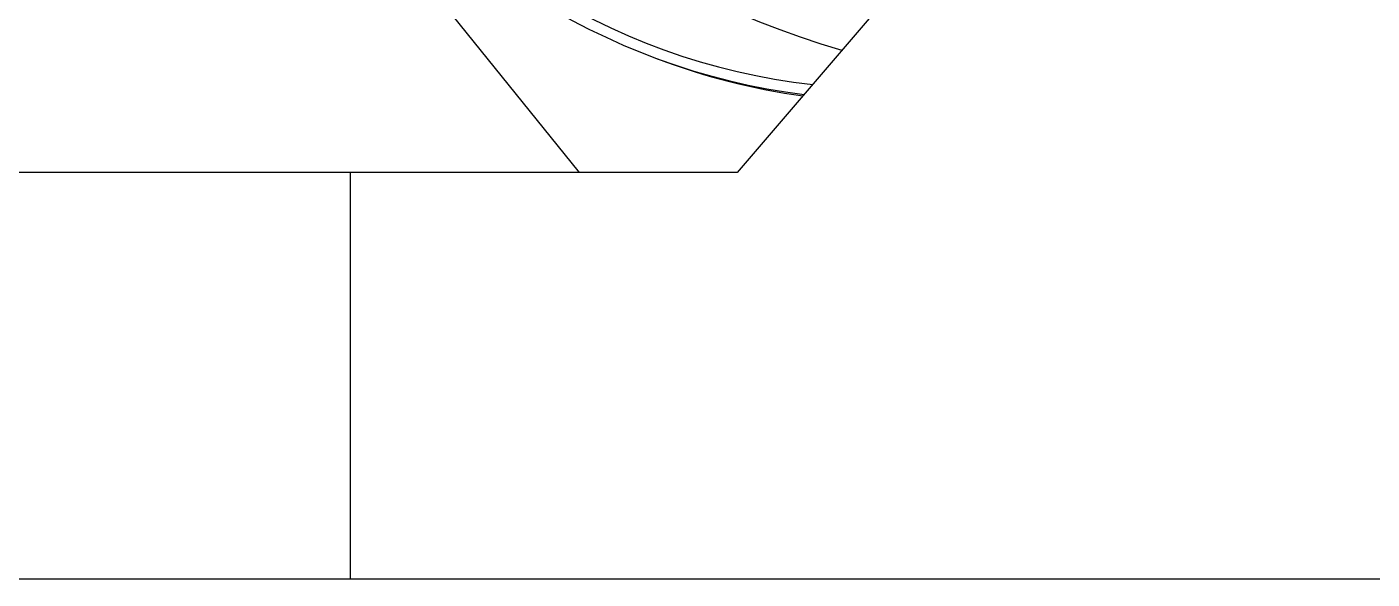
# Model space of a CAD drawing. Header units: millimetres. Extents: x -4172 to 126100, y -2 to 142133.
# Drawn here: x 13074 to 13686, y 43018 to 43269 of the extents above; entities that cross this region are included whole.
import ezdxf

# ---------------------------------------------------------------- set-up
doc = ezdxf.new("R2010")
doc.units = ezdxf.units.MM
doc.header["$LTSCALE"] = 100
doc.layers.add('Visible', color=7, linetype='Continuous', lineweight=25)

msp = doc.modelspace()

# ---------------------------------------------------------------- linework, layer by layer
at = {"layer": 'Visible'}
for p, q in [((13082.8, 43502.58), (13325.24, 43202.58)), ((13654.08, 43502.58), (13397.18, 43202.58)), ((13221.01, 43202.58), (13064.69, 43202.58)), ((13221.01, 43017.58), (13221.01, 43202.58)), ((13397.18, 43202.58), (13221.01, 43202.58)), ((27002.34, 43017.58), (9633.81, 43017.58))]:
    msp.add_line(p, q, dxfattribs=at)
for centre, major_axis, ratio, start_param, end_param in [((13461.26, 43717.58), (0, 481.5), 0.764292, 0.18649, 3.049971), ((13461.26, 43717.58), (0, -476.5), 0.764292, 3.260217, 6.201394), ((13562.74, 43717.58), (0, 476.5), 0.932595, 0.125832, 2.872934), ((13464.01, 43717.58), (0, 482.5), 0.764129, 2.857903, 3.041279)]:
    msp.add_ellipse(centre, major_axis=major_axis, ratio=ratio, start_param=start_param, end_param=end_param, dxfattribs=at)

doc.saveas('drawing.dxf')
